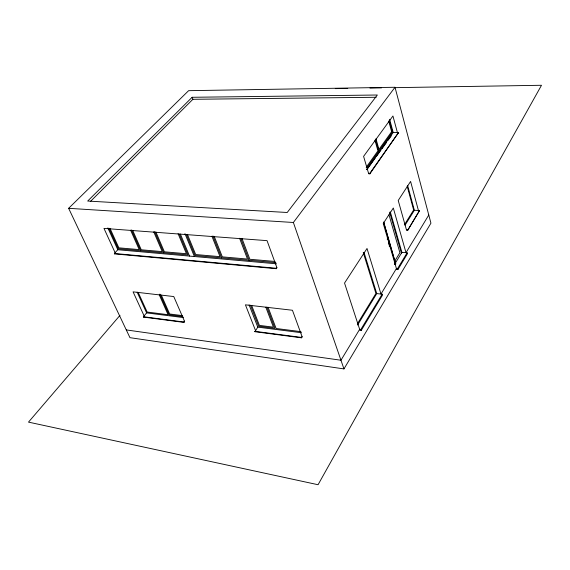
<?xml version="1.0" encoding="UTF-8"?>
<svg xmlns="http://www.w3.org/2000/svg" width="570" height="570" viewBox="0 0 570 570"><rect width="100%" height="100%" fill="white"/><g stroke="black" fill="none" stroke-linecap="round" stroke-linejoin="round"><path stroke-width="0.85" d="M343.959 368.911L430.934 223.169L395.01 87.274L188.62 90.68L68.642 208.314L129.96 337.675L343.959 368.911L293.379 222.485L395.01 87.274M394.547 264.409L401.893 252.368L407.144 252.767L397.575 268.627L396.414 268.534L380.988 294.042L367.016 248.477L344.536 283.062L359.991 330.344L361.202 330.493L360.86 329.46L382.171 294.156L376.749 293.614L357.597 325.043M361.202 330.493L382.477 295.174L382.171 294.156M428.782 215.011L406.004 252.681L393.314 208.014L383.247 223.511L396.706 269.532L397.867 269.631L407.429 253.764L407.144 252.767M357.39 323.817L375.922 293.45L363.254 252.56M395.694 264.038L383.674 222.15L395.694 264.038L394.469 263.939M394.618 261.338L399.891 252.717L389.011 214.904M418.423 210.48L410.592 181.438L398.223 200.469L406.553 230.23L407.7 230.301L419.556 210.544L414.369 210.273L405.106 225.114M407.7 230.301L419.556 210.544M389.232 246.197L390.172 246.019M404.372 224.837L413.649 210.002L407.215 186.411M390.022 246.254L388.099 238.937M249.083 304.85L257.783 327.13L254.982 331.719L301.537 337.832L302.007 336.464M301.537 337.832L302.164 336.884L292.446 310.258L245.421 304.829L255.631 330.807L254.982 331.719M397.397 132.518L392.937 115.995L363.596 156.365L368.697 173.793L369.901 173.836L369.773 173.387L398.565 132.532L393.207 132.482L366.774 169.632M369.901 173.836L398.565 132.532M367.002 167.737L392.416 132.083L389.21 120.313M366.197 167.295L377.939 150.858L374.925 140.227M366.838 169.618L375.153 158.132M376.193 156.7L380.874 150.238M381.914 148.806L386.595 142.343M388.156 140.191L391.269 135.888M276.543 263.81L117.798 249.738L114.356 253.479L114.549 253.892L276.279 268.705L276.785 267.33M276.279 268.705L276.949 267.786L267.045 240.647L103.975 228.399L115.297 253.08L114.549 253.892M143.583 317.105L183.953 322.399L184.63 321.537L173.764 296.55L133.081 291.854L144.281 316.264L143.583 317.105L143.405 316.721L146.604 312.88L183.397 317.59M143.405 316.721L183.782 322.007L184.459 321.145M119.985 315.353L28.5 422.121L318.067 484.728L541.5 85.272L394.846 87.659M90.566 201.324L192.895 99.294L376.179 97.278M192.133 97.285L87.687 201.053L287.216 212.489L377.34 95.012L192.133 97.285L192.895 99.294M335.288 88.628L347.736 88.428M369.959 88.065L381.508 87.88M397.511 132.96L398.679 132.967M368.562 173.344L369.773 173.387M68.642 208.314L293.379 222.485M406.439 229.824L407.586 229.895M387.158 239.122L387.949 239.172M394.611 263.696L395.844 263.803M275.046 261.466L249.867 259.272L241.958 238.417M275.83 262.642L195.04 255.538L186.49 234.747M114.356 253.479L276.108 268.249M360.86 329.46L359.656 329.317L340.96 360.233L126.284 329.923M182.3 315.595L169.668 313.992L161.353 295.182M182.863 316.599L169.09 314.839L159.899 294.091M300.946 331.662L276.122 328.498L268.05 307.216M257.783 327.13L301.601 332.745M254.819 331.312L301.387 337.411M110.096 228.599L118.852 247.836L139.208 249.617L130.573 230.13M108.956 228.235L118.325 248.791L187.986 254.918L179.379 234.213M138.175 292.346L147.153 312.039L168.079 314.711L159.237 294.776M107.844 227.936L117.798 249.738M137.114 292.082L146.604 312.88M131.478 229.917L140.712 250.757M132.646 230.287L141.275 249.795L162.251 251.627L153.736 231.84M183.782 322.007L183.953 322.399M155.881 231.997L164.381 251.812L186.433 253.736L178.082 233.664M154.698 231.655L163.775 252.788M180.384 234.056L189.532 256.094M184.936 233.607L194.384 256.529M187.409 234.363L195.702 254.541L220.034 256.671L211.912 236.194M212.938 235.952L221.616 257.875M214.22 236.365L222.329 256.87L247.494 259.065L239.578 238.267M251.705 305.591L259.414 325.392L273.422 327.166L265.827 307.223M250.458 305.185L258.68 326.268L274.968 328.349L266.888 307.08M240.96 238.844L249.104 260.291M363.995 252.36L376.749 293.614M397.575 268.627L397.867 269.631M389.018 242.086L389.944 245.235M388.462 242.813L389.153 245.178M390.329 212.004L401.893 252.368M389.659 212.168L401.415 253.144M375.972 138.788L378.972 149.404L391.626 131.684L388.761 121.196M375.388 139.308L378.765 151.235M389.616 119.294L393.207 132.482M407.65 185.556L414.369 210.273"/></g></svg>
